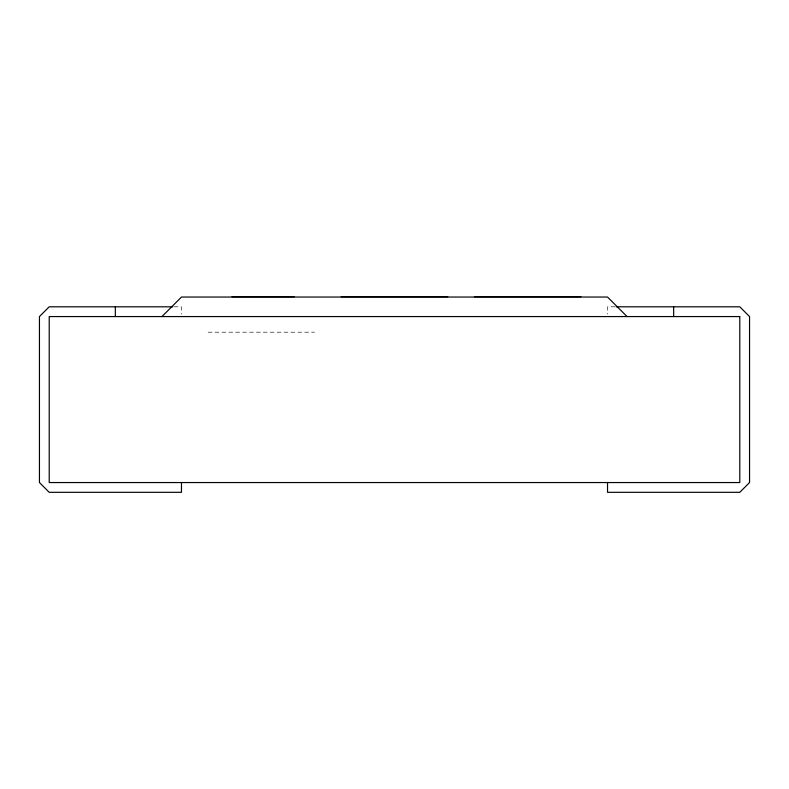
<?xml version="1.0" encoding="UTF-8"?>
<svg xmlns="http://www.w3.org/2000/svg" width="789" height="789" viewBox="0 0 789 789"><rect width="100%" height="100%" fill="white"/><g stroke="black" fill="none" stroke-linecap="round" stroke-linejoin="round"><path stroke-width="0.59" stroke-dasharray="3.94 2.96" d="M174.122 306.803L181.47 306.803L181.47 314.121M614.878 306.803L607.53 306.803L607.53 314.121M208.099 332.189L314.614 332.189"/><path stroke-width="1.18" d="M161.942 316.567L181.47 297.039L607.53 297.039L627.058 316.567M232.065 296.684L294.198 296.684M341.243 296.684L447.757 296.684M474.386 296.684L580.901 296.684M172.899 306.803L49.214 306.803L39.45 316.567L39.45 482.552L49.214 492.316L181.47 492.316L181.47 482.552M616.101 306.803L739.786 306.803L749.55 316.567L749.55 482.552L739.786 492.316L607.53 492.316L607.53 482.552M673.658 306.803L673.658 316.567M115.342 306.803L115.342 316.567M739.786 316.567L49.214 316.567L49.214 482.552L739.786 482.552L739.786 316.567"/></g></svg>
